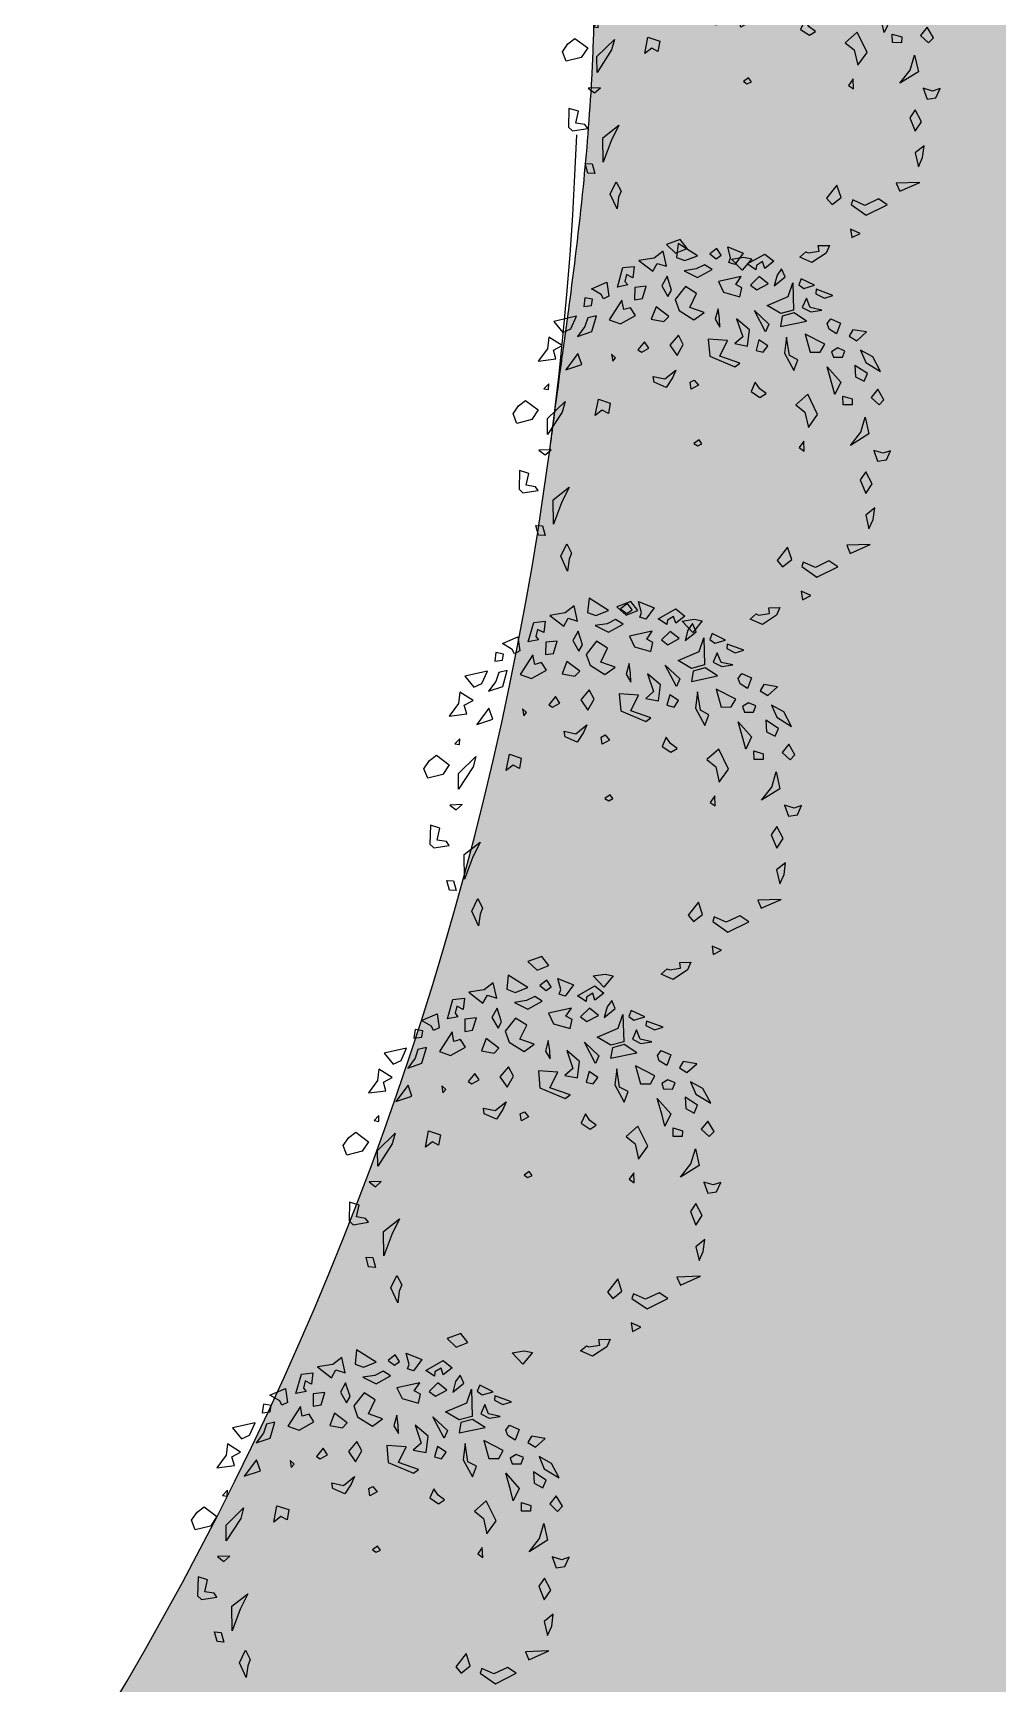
# Model space of a CAD drawing. Header units: inches. Extents: x 625 to 2719, y 1 to 1360.
# Drawn here: x 948.64 to 963.91, y 635.48 to 661.61 of the extents above; entities that cross this region are included whole.
import ezdxf

# ---------------------------------------------------------------- set-up
doc = ezdxf.new("R2010")
doc.units = ezdxf.units.IN
doc.header["$MEASUREMENT"] = 0
doc.layers.add('CAY', color=94, linetype='Continuous')
doc.layers.add('DIENHOA', color=3, linetype='Continuous')

# ---------------------------------------------------------------- blocks, each defined once
blk = doc.blocks.new('Cay01-mb')
at = {"layer": 'DIENHOA'}
for p, q in [((56.92652151291486, 1540.493818871342), (28.9611723129151, 1436.31114687134)), ((189.0960311129149, 1425.505986871336), (56.92652151291486, 1540.493818871342)), ((-449.095986887085, 1283.732330871338), (-385.9836416870849, 1423.247164871333)), ((-385.9836416870849, 1423.247164871333), (-298.4248632870849, 1419.122712871336)), ((-298.4248632870849, 1419.122712871336), (-321.5001790870849, 1334.924760871334)), ((-139.6021761070849, 1457.920704871343), (-257.5963444870849, 1457.920704871343)), ((-257.5963444870849, 1457.920704871343), (-164.8864918070849, 1360.676296871337)), ((-164.8864918070849, 1360.676296871337), (-122.7456362870848, 1414.701334871337)), ((-63.74867528708501, 1501.140836871338), (-139.6021761070849, 1457.920704871343)), ((-122.7456362870848, 1414.701334871337), (-55.32049808708507, 1382.28610887134)), ((-55.32049808708507, 1382.28610887134), (-63.74867528708501, 1501.140836871338)), ((28.9611723129151, 1436.31114687134), (87.95815871291506, 1403.896174871341)), ((87.95815871291506, 1403.896174871341), (189.0960311129149, 1425.505986871336)), ((340.802865112915, 1457.920704871343), (281.806031112915, 1425.505986871336)), ((281.806031112915, 1425.505986871336), (323.9466631129151, 1382.28610887134)), ((323.9466631129151, 1382.28610887134), (366.087549112915, 1403.896174871341)), ((366.087549112915, 1403.896174871341), (340.802865112915, 1457.920704871343)), ((425.0846371129151, 1457.920704871343), (534.650585112915, 1393.091014871337)), ((433.5126111129152, 1371.481456871334), (425.0846371129151, 1457.920704871343)), ((534.650585112915, 1393.091014871337), (458.7970411129149, 1317.45667287134)), ((-645.4537348870849, 1301.302018871334), (-522.137242887085, 1332.935432871338)), ((-578.371826887085, 1246.139568871338), (-645.4537348870849, 1301.302018871334)), ((-522.137242887085, 1332.935432871338), (-522.2921828870849, 1225.816774871339)), ((-369.1775030870849, 1287.248198871333), (-449.095986887085, 1283.732330871338)), ((-365.661431887085, 1367.167012871338), (-386.1384800870849, 1316.129014871338)), ((-386.1384800870849, 1316.129014871338), (-369.1775030870849, 1287.248198871333)), ((-321.5001790870849, 1334.924760871334), (-365.661431887085, 1367.167012871338)), ((-319.0573086870847, 1260.966564871334), (-334.492228287085, 1169.128800871338)), ((-231.4985048870849, 1256.842366871337), (-319.0573086870847, 1260.966564871334)), ((-274.133116087085, 1168.365530871335), (-231.4985048870849, 1256.842366871337)), ((-63.74867528708501, 1306.651766871335), (-114.317484487085, 1241.822076871336)), ((-46.89232088708513, 1198.602198871333), (-63.74867528708501, 1306.651766871335)), ((163.8116011129152, 1328.261324871339), (71.1018297129151, 1328.261324871339)), ((71.1018297129151, 1328.261324871339), (163.8116011129152, 1263.431888871339)), ((231.2371711129151, 1349.871644871339), (163.8116011129152, 1328.261324871339)), ((163.8116011129152, 1263.431888871339), (281.806031112915, 1306.651766871335)), ((281.806031112915, 1306.651766871335), (231.2371711129151, 1349.871644871339)), ((416.6564091129153, 1339.066484871335), (433.5126111129152, 1371.481456871334)), ((458.7970411129149, 1317.45667287134), (416.6564091129153, 1339.066484871335)), ((551.507041112915, 1306.651766871335), (694.7859011129149, 1360.676296871337)), ((610.504129112915, 1252.626728871335), (551.507041112915, 1306.651766871335)), ((618.9323571129148, 1285.04195487134), (610.504129112915, 1252.626728871335)), ((669.5012171129151, 1306.651766871335), (618.9323571129148, 1285.04195487134)), ((677.9294451129149, 1252.626728871335), (669.5012171129151, 1306.651766871335)), ((753.7829891129154, 1295.846606871339), (677.9294451129149, 1252.626728871335)), ((694.7859011129149, 1360.676296871337), (753.7829891129154, 1295.846606871339)), ((-705.0497548870849, 1241.705744871339), (-723.8465168870849, 1177.068332871342)), ((-723.8465168870849, 1177.068332871342), (-663.487226887085, 1176.305062871339)), ((-648.9696028870849, 1221.383458871336), (-705.0497548870849, 1241.705744871339)), ((-663.487226887085, 1176.305062871339), (-648.9696028870849, 1221.383458871336)), ((-567.370324887085, 1211.299404871337), (-578.371826887085, 1246.139568871338)), ((-522.2921828870849, 1225.816774871339), (-567.370324887085, 1211.299404871337)), ((-429.6911488870851, 1180.89357287134), (-547.202724887085, 1048.101356871339)), ((-427.247668887085, 1106.934614871338), (-429.6911488870851, 1180.89357287134)), ((-334.492228287085, 1169.128800871338), (-274.133116087085, 1168.365530871335)), ((-114.317484487085, 1241.822076871336), (-80.60480108708498, 1155.382320871337)), ((-80.60480108708498, 1155.382320871337), (-46.89232088708513, 1198.602198871333)), ((62.67385571291516, 1209.407358871336), (-30.03599188708517, 1122.967602871337)), ((138.5274251129151, 1144.577668871338), (62.67385571291516, 1209.407358871336)), ((71.1018297129151, 1047.332752871342), (138.5274251129151, 1144.577668871338)), ((492.5099531129149, 1220.212010871335), (315.5184351129149, 1209.407358871336)), ((315.5184351129149, 1209.407358871336), (340.802865112915, 1122.967602871337)), ((441.940839112915, 1166.18748087134), (492.5099531129149, 1220.212010871335)), ((484.0817251129151, 1133.772762871333), (441.940839112915, 1166.18748087134)), ((458.7970411129149, 1068.943072871334), (484.0817251129151, 1133.772762871333)), ((627.3605851129146, 1198.602198871333), (551.507041112915, 1144.577668871338)), ((551.507041112915, 1144.577668871338), (593.6476731129151, 1101.357790871341)), ((593.6476731129151, 1101.357790871341), (686.357165112915, 1133.772762871333)), ((686.357165112915, 1133.772762871333), (627.3605851129146, 1198.602198871333)), ((762.2107091129146, 1187.797038871337), (728.4985591129152, 1112.16244287134)), ((728.4985591129152, 1112.16244287134), (821.2083051129152, 1166.18748087134)), ((804.3515951129152, 1231.017170871339), (762.2107091129146, 1187.797038871337)), ((821.2083051129152, 1166.18748087134), (804.3515951129152, 1231.017170871339)), ((939.2022271129154, 1133.772762871333), (913.9177971129152, 1090.552630871338)), ((1031.912227112915, 1068.943072871334), (939.2022271129154, 1133.772762871333)), ((-789.401884887085, 1111.512456871336), (-964.1688708870848, 1099.362874871338)), ((-964.1688708870848, 1099.362874871338), (-910.274642887085, 1005.920084871337)), ((-910.274642887085, 1005.920084871337), (-845.636976887085, 1024.716338871338)), ((-845.636976887085, 1024.716338871338), (-789.401884887085, 1111.512456871336)), ((-738.5185728870848, 1024.87102487134), (-804.073940887085, 959.3151488713338)), ((-706.122142887085, 1087.828734871335), (-738.5185728870848, 1024.87102487134)), ((-639.8032508870847, 1093.024812871336), (-706.122142887085, 1087.828734871335)), ((-692.6769068870849, 979.029612871338), (-639.8032508870847, 1093.024812871336)), ((-547.202724887085, 1048.101356871339), (-468.201612887085, 1004.858110871333)), ((-468.201612887085, 1004.858110871333), (-346.566296087085, 1050.091446871338)), ((-374.528927487085, 1113.811918871339), (-427.247668887085, 1106.934614871338)), ((-346.566296087085, 1050.091446871338), (-374.528927487085, 1113.811918871339)), ((-181.742828427085, 1090.552630871338), (-232.3116350870851, 1004.113382871343)), ((-232.3116350870851, 1004.113382871343), (-139.6021761070849, 971.6981568713381)), ((-97.46115548708485, 1004.113382871343), (-181.742828427085, 1090.552630871338)), ((-139.6021761070849, 971.6981568713381), (-97.46115548708485, 1004.113382871343)), ((-30.03599188708517, 1122.967602871337), (-13.17984068708506, 1036.527846871337)), ((-13.17984068708506, 1036.527846871337), (87.95815871291506, 950.0883448713357)), ((172.239829112915, 993.3082228713392), (71.1018297129151, 1047.332752871342)), ((281.806031112915, 1004.113382871343), (248.0933731129151, 928.4782788713419)), ((281.806031112915, 928.4782788713419), (281.806031112915, 1004.113382871343)), ((340.802865112915, 1122.967602871337), (458.7970411129149, 1068.943072871334)), ((652.6450151129147, 971.6981568713381), (821.2083051129152, 1014.918034871334)), ((821.2083051129152, 1014.918034871334), (871.7769111129151, 1112.16244287134)), ((871.7769111129151, 1112.16244287134), (846.4924811129154, 906.8684668713395)), ((913.9177971129152, 1090.552630871338), (947.6304551129151, 1058.137912871338)), ((947.6304551129151, 1058.137912871338), (1031.912227112915, 1068.943072871334)), ((1040.339947112915, 1036.527846871337), (1031.912227112915, 1004.113382871343)), ((1031.912227112915, 1004.113382871343), (1090.909315112915, 960.8929968713346)), ((1158.334377112915, 971.6981568713381), (1040.339947112915, 1036.527846871337)), ((-1044.747322887085, 902.0081768713353), (-1128.182258887085, 818.5734948713362)), ((-1021.671930887085, 986.2058748713389), (-1044.747322887085, 902.0081768713353)), ((-931.6695708870849, 908.1227188713383), (-1021.671930887085, 986.2058748713389)), ((-1002.267092887085, 883.3668628713422), (-931.6695708870849, 908.1227188713383)), ((-993.8637568870848, 815.3667448713386), (-1002.267092887085, 883.3668628713422)), ((-804.073940887085, 959.3151488713338), (-692.6769068870849, 979.029612871338)), ((87.95815871291506, 950.0883448713357), (172.239829112915, 993.3082228713392)), ((248.0933731129151, 928.4782788713419), (273.3778031129148, 863.648588871336)), ((273.3778031129148, 863.648588871336), (281.806031112915, 928.4782788713419)), ((492.5099531129149, 809.6240588713408), (408.2281811129151, 906.8684668713395)), ((408.2281811129151, 906.8684668713395), (433.5126111129152, 766.4041808713373)), ((551.507041112915, 950.0883448713357), (644.216787112915, 831.233870871336)), ((610.504129112915, 777.2093408713336), (551.507041112915, 950.0883448713357)), ((745.3547611129152, 896.063306871336), (652.6450151129147, 971.6981568713381)), ((846.4924811129154, 906.8684668713395), (745.3547611129152, 896.063306871336)), ((846.4924811129154, 885.2584008713384), (753.7829891129154, 874.4537488713395)), ((930.7739991129151, 809.6240588713408), (846.4924811129154, 885.2584008713384)), ((956.0586831129149, 982.5033168713417), (913.9177971129152, 917.6736268713357)), ((913.9177971129152, 917.6736268713357), (972.9148851129148, 874.4537488713395)), ((972.9148851129148, 906.8684668713395), (956.0586831129149, 982.5033168713417)), ((1057.196657112915, 874.4537488713395), (972.9148851129148, 906.8684668713395)), ((1090.909315112915, 960.8929968713346), (1158.334377112915, 971.6981568713381)), ((-1128.182258887085, 818.5734948713362), (-993.8637568870848, 815.3667448713386)), ((-822.2829468870848, 831.233870871336), (-931.848894887085, 723.1843028713338)), ((-805.4267448870849, 744.7941148713362), (-822.2829468870848, 831.233870871336)), ((-544.153708887085, 755.599020871341), (-569.438138887085, 788.0139928713397)), ((-569.438138887085, 788.0139928713397), (-569.438138887085, 733.98895487134)), ((-569.438138887085, 733.98895487134), (-544.153708887085, 755.599020871341)), ((-308.165153687085, 842.0387768713335), (-367.162317887085, 788.0139928713397)), ((-367.162317887085, 788.0139928713397), (-341.8778116870849, 766.4041808713373)), ((-341.8778116870849, 766.4041808713373), (-282.8808506870851, 788.0139928713397)), ((-282.8808506870851, 788.0139928713397), (-308.165153687085, 842.0387768713335)), ((-46.89232088708513, 852.8439368713371), (-122.7456362870848, 788.0139928713397)), ((-122.7456362870848, 788.0139928713397), (-80.60480108708498, 701.5744908713386)), ((-80.60480108708498, 701.5744908713386), (-21.60781468708478, 777.2093408713336)), ((-21.60781468708478, 777.2093408713336), (-46.89232088708513, 852.8439368713371)), ((172.239829112915, 788.0139928713397), (163.8116011129152, 658.3546128713351)), ((315.5184351129149, 755.599020871341), (172.239829112915, 788.0139928713397)), ((239.6651451129148, 647.5497068713375), (315.5184351129149, 755.599020871341)), ((433.5126111129152, 766.4041808713373), (366.087549112915, 723.1843028713338)), ((458.7970411129149, 690.7693308713351), (492.5099531129149, 809.6240588713408)), ((644.216787112915, 831.233870871336), (610.504129112915, 777.2093408713336)), ((753.7829891129154, 874.4537488713395), (728.4985591129152, 798.8188988713373)), ((728.4985591129152, 798.8188988713373), (930.7739991129151, 809.6240588713408)), ((972.9148851129148, 874.4537488713395), (1057.196657112915, 874.4537488713395)), ((1082.481087112915, 766.4041808713373), (1116.193745112915, 798.8188988713373)), ((1090.909315112915, 723.1843028713338), (1082.481087112915, 766.4041808713373)), ((1116.193745112915, 798.8188988713373), (1183.619061112915, 755.599020871341)), ((1183.619061112915, 755.599020871341), (1141.477921112915, 679.9644248713375)), ((-1075.127754887085, 636.7445468713413), (-1117.268640887085, 604.3295748713354)), ((-1083.555728887085, 593.5246688713378), (-1075.127754887085, 636.7445468713413)), ((-931.848894887085, 723.1843028713338), (-805.4267448870849, 744.7941148713362)), ((163.8116011129152, 658.3546128713351), (340.802865112915, 550.3050448713329)), ((382.9437511129154, 571.9148568713354), (239.6651451129148, 647.5497068713375)), ((366.087549112915, 723.1843028713338), (458.7970411129149, 690.7693308713351)), ((551.507041112915, 723.1843028713338), (517.794383112915, 647.5497068713375)), ((517.794383112915, 647.5497068713375), (568.3632431129149, 625.9398948713351)), ((610.504129112915, 669.159264871334), (551.507041112915, 723.1843028713338)), ((568.3632431129149, 625.9398948713351), (610.504129112915, 669.159264871334)), ((762.2107091129146, 712.3796508713349), (728.4985591129152, 593.5246688713378)), ((762.2107091129146, 571.9148568713354), (762.2107091129146, 712.3796508713349)), ((1040.339947112915, 615.1347348713389), (905.489569112915, 712.3796508713349)), ((905.489569112915, 712.3796508713349), (922.346025112915, 571.9148568713354)), ((1141.477921112915, 679.9644248713375), (1090.909315112915, 723.1843028713338)), ((1267.900325112915, 690.7693308713351), (1234.187667112915, 647.5497068713375)), ((1234.187667112915, 647.5497068713375), (1284.757035112915, 604.3295748713354)), ((1369.038553112915, 658.3546128713351), (1267.900325112915, 690.7693308713351)), ((1284.757035112915, 604.3295748713354), (1369.038553112915, 658.3546128713351)), ((-1378.541422887085, 453.0603828713356), (-1327.972562887085, 507.0851668713367)), ((-1327.972562887085, 507.0851668713367), (-1268.975474887085, 539.4998848713367)), ((-1268.975474887085, 539.4998848713367), (-1184.693702887085, 453.0603828713356)), ((-1117.268640887085, 604.3295748713354), (-1083.555728887085, 593.5246688713378)), ((-282.8808506870851, 571.9148568713354), (-198.599154887085, 539.4998848713367)), ((-282.8808506870851, 528.6949788713391), (-282.8808506870851, 571.9148568713354)), ((-198.599154887085, 474.6704488713367), (-282.8808506870851, 528.6949788713391)), ((-198.599154887085, 539.4998848713367), (-105.8893072870849, 593.5246688713378)), ((-139.6021761070849, 539.4998848713367), (-198.599154887085, 474.6704488713367)), ((-105.8893072870849, 593.5246688713378), (-139.6021761070849, 539.4998848713367)), ((340.802865112915, 550.3050448713329), (382.9437511129154, 571.9148568713354)), ((728.4985591129152, 593.5246688713378), (779.0671651129151, 453.0603828713356)), ((821.2083051129152, 528.6949788713391), (762.2107091129146, 571.9148568713354)), ((779.0671651129151, 453.0603828713356), (821.2083051129152, 528.6949788713391)), ((922.346025112915, 571.9148568713354), (998.199569112915, 561.1102048713365)), ((998.199569112915, 561.1102048713365), (1040.339947112915, 615.1347348713389)), ((1133.049693112915, 571.9148568713354), (1082.481087112915, 550.3050448713329)), ((1082.481087112915, 550.3050448713329), (1090.909315112915, 507.0851668713367)), ((1090.909315112915, 507.0851668713367), (1158.334377112915, 496.2802608713391)), ((1183.619061112915, 539.4998848713367), (1133.049693112915, 571.9148568713354)), ((1158.334377112915, 496.2802608713391), (1183.619061112915, 539.4998848713367)), ((1385.894755112915, 463.8652888713405), (1301.612983112915, 528.6949788713391)), ((1301.612983112915, 528.6949788713391), (1326.897667112915, 431.4505708713332)), ((-1361.685220887085, 377.426040871338), (-1378.541422887085, 453.0603828713356)), ((-1243.691044887085, 388.2306928713369), (-1361.685220887085, 377.426040871338)), ((-1184.693702887085, 453.0603828713356), (-1243.691044887085, 388.2306928713369)), ((-1007.702438887085, 409.840758871338), (-1142.552816887085, 258.5713128713396)), ((-1142.552816887085, 258.5713128713396), (-1125.696614887085, 377.426040871338)), ((-1125.696614887085, 377.426040871338), (-973.989780887085, 485.475608871333)), ((-973.989780887085, 485.475608871333), (-1007.702438887085, 409.840758871338)), ((-763.2858588870849, 345.0108148713407), (-721.1449728870849, 463.8652888713405)), ((-704.288770887085, 377.426040871338), (-763.2858588870849, 345.0108148713407)), ((-721.1449728870849, 463.8652888713405), (-636.8634548870848, 420.6456648713356)), ((-662.1478848870847, 345.0108148713407), (-704.288770887085, 377.426040871338)), ((-636.8634548870848, 420.6456648713356), (-662.1478848870847, 345.0108148713407)), ((-13.17984068708506, 485.475608871333), (20.53302051291507, 496.2802608713391)), ((-13.17984068708506, 431.4505708713332), (-13.17984068708506, 485.475608871333)), ((45.81752671291497, 453.0603828713356), (-13.17984068708506, 431.4505708713332)), ((20.53302051291507, 496.2802608713391), (45.81752671291497, 453.0603828713356)), ((475.653751112915, 409.840758871338), (433.5126111129152, 345.0108148713407)), ((500.9381811129151, 355.8159748713369), (475.653751112915, 409.840758871338)), ((1048.768429112915, 312.5960968713334), (1031.912227112915, 442.2552228713394)), ((1031.912227112915, 442.2552228713394), (1116.193745112915, 312.5960968713334)), ((1242.615895112915, 420.6456648713356), (1234.187667112915, 334.2061628713345)), ((1326.897667112915, 345.0108148713407), (1242.615895112915, 420.6456648713356)), ((1326.897667112915, 431.4505708713332), (1428.035641112915, 345.0108148713407)), ((1428.035641112915, 345.0108148713407), (1385.894755112915, 463.8652888713405)), ((433.5126111129152, 345.0108148713407), (492.5099531129149, 290.9862848713383)), ((492.5099531129149, 290.9862848713383), (543.0788131129148, 312.5960968713334)), ((543.0788131129148, 312.5960968713334), (500.9381811129151, 355.8159748713369)), ((854.9207091129151, 258.5713128713396), (753.7829891129154, 193.741368871335)), ((905.489569112915, 96.49693547133938), (854.9207091129151, 258.5713128713396)), ((1057.196657112915, 226.1565948713396), (1048.768429112915, 312.5960968713334)), ((1116.193745112915, 312.5960968713334), (1057.196657112915, 226.1565948713396)), ((1234.187667112915, 334.2061628713345), (1293.185009112915, 290.9862848713383)), ((1293.185009112915, 290.9862848713383), (1326.897667112915, 345.0108148713407)), ((-1134.124842887085, 139.7168388713326), (-1226.834588887085, 150.5219988713361)), ((-1226.834588887085, 150.5219988713361), (-1184.693702887085, 107.3016128713425)), ((-1184.693702887085, 107.3016128713425), (-1134.124842887085, 139.7168388713326)), ((753.7829891129154, 193.741368871335), (812.780077112915, 128.911932871335)), ((812.780077112915, 128.911932871335), (821.2083051129152, 10.05725567133777)), ((1107.765517112915, 139.7168388713326), (1116.193745112915, 204.5465288713385)), ((1175.191087112915, 128.911932871335), (1107.765517112915, 139.7168388713326)), ((1116.193745112915, 204.5465288713385), (1183.619061112915, 172.1315568713399)), ((1183.619061112915, 172.1315568713399), (1175.191087112915, 128.911932871335)), ((1385.894755112915, 215.3516888713348), (1326.897667112915, 161.326650871335)), ((1326.897667112915, 161.326650871335), (1377.466781112915, 96.49693547133938)), ((1377.466781112915, 96.49693547133938), (1419.607667112915, 128.911932871335)), ((1419.607667112915, 128.911932871335), (1385.894755112915, 215.3516888713348)), ((-1395.397878887085, 20.86241567133402), (-1420.682308887085, -119.6022767286631)), ((-1327.972562887085, -11.55227692866174), (-1395.397878887085, 20.86241567133402)), ((-13.17984068708506, 42.47194827134081), (-55.32049808708507, 20.86241567133402)), ((-55.32049808708507, 20.86241567133402), (-30.03599188708517, -0.7474979286635062)), ((-30.03599188708517, -0.7474979286635062), (3.67686931291496, 10.05725567133777)), ((3.67686931291496, 10.05725567133777), (-13.17984068708506, 42.47194827134081)), ((821.2083051129152, 10.05725567133777), (905.489569112915, 96.49693547133938)), ((1208.903237112915, -87.1873809286626), (1259.472351112915, 20.86241567133402)), ((1259.472351112915, 20.86241567133402), (1267.900325112915, -108.7971167286596)), ((-1420.682308887085, -119.6022767286631), (-1395.397878887085, -152.016956628664)), ((-1361.685220887085, -97.99215992866084), (-1327.972562887085, -11.55227692866174)), ((-1294.259904887085, -119.6022767286631), (-1361.685220887085, -97.99215992866084)), ((-1277.403702887085, -152.016956628664), (-1294.259904887085, -119.6022767286631)), ((770.6389371129148, -87.1873809286626), (728.4985591129152, -130.4070354086653)), ((762.2107091129146, -162.8219108886624), (770.6389371129148, -87.1873809286626)), ((1116.193745112915, -173.6266797286662), (1208.903237112915, -87.1873809286626)), ((1267.900325112915, -108.7971167286596), (1116.193745112915, -173.6266797286662)), ((-1395.397878887085, -152.016956628664), (-1277.403702887085, -152.016956628664)), ((-1201.550158887085, -422.1408131286589), (-1176.265728887085, -238.456445928663)), ((-1176.265728887085, -238.456445928663), (-1041.415096887085, -162.8219108886624)), ((-1041.415096887085, -162.8219108886624), (-1117.268640887085, -270.8713163286666)), ((728.4985591129152, -130.4070354086653), (762.2107091129146, -162.8219108886624)), ((1352.182097112915, -270.8713163286666), (1284.757035112915, -238.456445928663)), ((1284.757035112915, -238.456445928663), (1301.612983112915, -324.8961257286646)), ((-1117.268640887085, -270.8713163286666), (-1201.550158887085, -422.1408131286589)), ((1301.612983112915, -324.8961257286646), (1369.038553112915, -324.8961257286646)), ((1411.179439112915, -260.0665627286653), (1352.182097112915, -270.8713163286666)), ((1369.038553112915, -324.8961257286646), (1411.179439112915, -260.0665627286653)), ((-1327.972562887085, -486.9705031286649), (-1336.400790887085, -411.3359071286613)), ((-1336.400790887085, -411.3359071286613), (-1285.831676887085, -422.1408131286589)), ((-1277.403702887085, -497.7754091286624), (-1327.972562887085, -486.9705031286649)), ((-1285.831676887085, -422.1408131286589), (-1277.403702887085, -497.7754091286624)), ((1200.475517112915, -389.7258919286687), (1149.906149112915, -443.75087912866)), ((1149.906149112915, -443.75087912866), (1175.191087112915, -551.8001931286635)), ((1175.191087112915, -551.8001931286635), (1234.187667112915, -486.9705031286649)), ((1234.187667112915, -486.9705031286649), (1200.475517112915, -389.7258919286687)), ((-1184.693702887085, -670.6544131286646), (-1125.696614887085, -584.2151651286622)), ((-1125.696614887085, -584.2151651286622), (-1100.412184887085, -659.8497611286584)), ((-1150.981298887085, -789.509141128663), (-1184.693702887085, -670.6544131286646)), ((-1125.696614887085, -703.0693851286633), (-1150.981298887085, -789.509141128663)), ((-1100.412184887085, -659.8497611286584), (-1125.696614887085, -703.0693851286633)), ((1225.759693112915, -670.6544131286646), (1149.906149112915, -713.8745451286595)), ((1149.906149112915, -713.8745451286595), (1158.334377112915, -821.923859128663)), ((1200.475517112915, -757.094423128663), (1225.759693112915, -670.6544131286646)), ((526.2223571129152, -865.1437371286665), (433.5126111129152, -951.583493128659)), ((543.0788131129148, -962.3883991286639), (526.2223571129152, -865.1437371286665)), ((1158.334377112915, -821.923859128663), (1200.475517112915, -757.094423128663)), ((433.5126111129152, -951.583493128659), (467.2255231129147, -1005.60827712866)), ((467.2255231129147, -1005.60827712866), (543.0788131129148, -962.3883991286639)), ((627.3605851129146, -994.8033711286625), (610.504129112915, -1027.218089128663)), ((711.6421031129148, -1048.828155128664), (627.3605851129146, -994.8033711286625)), ((1149.906149112915, -940.7785871286615), (972.9148851129148, -919.1685211286676)), ((972.9148851129148, -919.1685211286676), (989.7713411129148, -983.9982111286663)), ((989.7713411129148, -983.9982111286663), (1149.906149112915, -940.7785871286615)), ((-712.7167448870849, -1092.04803312866), (-822.2829468870848, -1113.657845128662)), ((-822.2829468870848, -1113.657845128662), (-763.2858588870849, -1189.292441128659)), ((-670.5761128870851, -1167.682375128665), (-712.7167448870849, -1092.04803312866)), ((610.504129112915, -1027.218089128663), (711.6421031129148, -1124.46275112866)), ((821.2083051129152, -1016.413183128665), (711.6421031129148, -1048.828155128664)), ((711.6421031129148, -1124.46275112866), (880.2051391129153, -1070.43771312866)), ((880.2051391129153, -1070.43771312866), (821.2083051129152, -1016.413183128665)), ((-763.2858588870849, -1189.292441128659), (-670.5761128870851, -1167.682375128665)), ((576.7914711129151, -1210.902253128661), (576.7914711129151, -1275.731943128667)), ((644.216787112915, -1254.122131128664), (576.7914711129151, -1210.902253128661)), ((-282.8808506870851, -1394.586417128667), (-350.3059888870851, -1297.342009128661)), ((-350.3059888870851, -1297.342009128661), (-257.5963444870849, -1297.342009128661)), ((-198.599154887085, -1318.951821128663), (-282.8808506870851, -1394.586417128667)), ((-257.5963444870849, -1297.342009128661), (-198.599154887085, -1318.951821128663)), ((163.8116011129152, -1362.171699128659), (214.3804611129151, -1329.756981128667)), ((248.0933731129151, -1416.196229128662), (163.8116011129152, -1362.171699128659)), ((214.3804611129151, -1329.756981128667), (231.2371711129151, -1340.561887128664)), ((231.2371711129151, -1340.561887128664), (315.5184351129149, -1340.561887128664)), ((366.087549112915, -1362.171699128659), (248.0933731129151, -1416.196229128662)), ((315.5184351129149, -1340.561887128664), (315.5184351129149, -1297.342009128661)), ((315.5184351129149, -1297.342009128661), (399.8002071129149, -1308.146915128658)), ((399.8002071129149, -1308.146915128658), (366.087549112915, -1362.171699128659)), ((576.7914711129151, -1275.731943128667), (644.216787112915, -1254.122131128664))]:
    blk.add_line(p, q, dxfattribs=at)
blk = doc.blocks.new('CSDCS')
at = {"transparency": 33554541}
h = blk.add_hatch(color=3, dxfattribs=at)
h.dxf.hatch_style = 1
h.set_gradient(color1=(244, 238, 81), color2=(0, 255, 0), name='INVSPHERICAL')
edge = h.paths.add_edge_path()
edge.add_line((260.0893752037045, 162.6593395972155), (234.7629187160092, 165.1202945387594))
edge.add_spline(control_points=[(234.7629187160092, 165.1202945387594), (234.7356705163714, 163.9965382772083), (234.7107015837737, 162.8799054975691), (234.6124073634073, 157.5368360472187), (234.6022018318017, 153.410570567259), (234.8301543570069, 148.0480166668711), (234.9084360590259, 146.7042815231163), (235.1719473225976, 143.2946103165862), (235.4040023589378, 141.1272583183008), (235.7525672560969, 137.9183950745046), (235.8568794707944, 136.9634232893479), (235.9584220843772, 135.9904506022238)], knot_values=[3.0873537385946, 3.0873537385946, 3.0873537385946, 3.0873537385946, 6.486129038307347, 6.486129038307347, 19.45838711492204, 19.45838711492204, 23.85592732688746, 23.85592732688746, 30.7360058866758, 30.7360058866758, 33.57628425592564, 33.57628425592564, 33.57628425592564, 33.57628425592564], degree=3, periodic=0)
edge.add_spline(control_points=[(235.9584220843753, 135.9904506022235), (236.2530853993394, 135.132889946603), (236.5476026568895, 134.276168297669), (237.6818836183229, 130.9819966784721), (238.5245379826765, 128.5460196611951), (239.6082782324011, 125.4548724150466), (239.8343198127104, 124.8123609231707), (240.1882316281244, 123.8104210254921), (240.3148345767167, 123.4528071089803), (240.5703845838188, 122.7326424516497), (240.7017488842648, 122.3631492783483), (241.1029636000312, 121.2265728216643), (241.3800598239677, 120.4315327200932), (242.1275784782811, 118.1700452826486), (242.596824639335, 116.6288790720857), (243.3833174953816, 113.2833664756944), (243.7010859924048, 111.4756246878027), (243.8885360009217, 108.7750308228474), (243.9130003430846, 107.9992726981024), (243.8978984598543, 106.8796875024099), (243.887262817324, 106.5501115020419), (243.8560668013379, 105.915306922915), (243.8355659438257, 105.6063320726443), (243.7632089871659, 104.7045494122556), (243.7006359842053, 104.1368935935752), (243.5455035735595, 102.9218693112686), (243.4495228781252, 102.2942711173894), (243.3061767975469, 101.3977874914517), (243.2561318167564, 101.0937660731448), (243.1654712542795, 100.5419437833659), (243.1244105274618, 100.2915587348409), (243.0853221329551, 100.0470853361644), (243.0841325666576, 100.0396383176043), (243.0829439478439, 100.0321903870632)], knot_values=[1.161344606445147, 1.161344606445147, 1.161344606445147, 1.161344606445147, 3.9068626206525, 3.9068626206525, 11.7205878619575, 11.7205878619575, 13.76710520012647, 13.76710520012647, 14.90591122200719, 14.90591122200719, 16.04471724388791, 16.04471724388791, 18.32232928764935, 18.32232928764935, 22.22209849475573, 22.22209849475573, 26.12186770186212, 26.12186770186212, 27.63664645237425, 27.63664645237425, 28.25953392082864, 28.25953392082864, 28.88242138928303, 28.88242138928303, 30.12819632619182, 30.12819632619182, 31.7107820479247, 31.7107820479247, 32.58769823297128, 32.58769823297128, 33.38903136814992, 33.38903136814992, 33.41421037332471, 33.41421037332471, 33.41421037332471, 33.41421037332471], degree=3, periodic=0)
edge.add_arc((191.0877914115326, 107.8399891944684), 52.57810960362875, 285.03017889452804, 351.46004624979565, ccw=False)
edge.add_line((204.7227559917592, 57.06061000973273), (204.4819238260807, 47.56613585733852))
edge.add_line((204.4819238260807, 47.56613585733852), (214.7844334003621, 47.30480746222412))
edge.add_line((214.7844334003621, 47.30480746222412), (282.3169148434063, 78.19176372361238))
edge.add_line((282.3169148434063, 78.19176372361238), (281.7694171372282, 162.6593395972155))
edge.add_line((281.7694171372282, 162.6593395972155), (260.0893752037045, 162.6593395972155))
blk.add_arc((191.0877914115326, 107.8399891944684), 52.57810960362875, 271.572628606486, 356.2704118193612)
blk.add_open_spline([(235.9584220843753, 135.9904506022235), (236.2530853993394, 135.132889946603), (236.5476026568895, 134.276168297669), (237.6818836183229, 130.9819966784721), (238.5245379826765, 128.5460196611951), (239.6082782324011, 125.4548724150466), (239.8343198127104, 124.8123609231707), (240.1882316281244, 123.8104210254921), (240.3148345767167, 123.4528071089803), (240.5703845838188, 122.7326424516497), (240.7017488842648, 122.3631492783483), (241.1029636000312, 121.2265728216643), (241.3800598239677, 120.4315327200932), (242.1275784782811, 118.1700452826486), (242.596824639335, 116.6288790720857), (243.3833174953816, 113.2833664756944), (243.7010859924048, 111.4756246878027), (243.8885360009217, 108.7750308228474), (243.9130003430846, 107.9992726981024), (243.8978984598543, 106.8796875024099), (243.887262817324, 106.5501115020419), (243.8560668013379, 105.915306922915), (243.8355659438257, 105.6063320726443), (243.7632089871659, 104.7045494122556), (243.7006359842053, 104.1368935935752), (243.5455035735595, 102.9218693112686), (243.4495228781252, 102.2942711173894), (243.3061767975469, 101.3977874914517), (243.2561318167564, 101.0937660731448), (243.1654712542795, 100.5419437833659), (243.1244105274618, 100.2915587348409), (243.0658691080725, 99.92541886283908), (243.0455946971379, 99.79650314976897), (243.0112813794203, 99.57669720372138), (242.9980749129627, 99.49175340355288), (242.9845478962388, 99.40474346598586)], degree=3, knots=[1.161344606445147, 1.161344606445147, 1.161344606445147, 1.161344606445147, 3.9068626206525, 3.9068626206525, 11.7205878619575, 11.7205878619575, 13.76710520012647, 13.76710520012647, 14.90591122200719, 14.90591122200719, 16.04471724388791, 16.04471724388791, 18.32232928764935, 18.32232928764935, 22.22209849475573, 22.22209849475573, 26.12186770186212, 26.12186770186212, 27.63664645237425, 27.63664645237425, 28.25953392082864, 28.25953392082864, 28.88242138928303, 28.88242138928303, 30.12819632619182, 30.12819632619182, 31.7107820479247, 31.7107820479247, 32.58769823297128, 32.58769823297128, 33.38903136814992, 33.38903136814992, 33.82553863162121, 33.82553863162121, 34.08983865242622, 34.08983865242622, 34.08983865242622, 34.08983865242622])
at = {"layer": 'CAY', "xscale": 0.002084981519787696, "yscale": 0.002084981519787696, "zscale": 0.002084981519787696, "rotation": 7.242189811601341}
for p in [(246.3336789432797, 105.1659348710297), (245.3986320745498, 99.45795964098664), (243.8402941672302, 93.88142670429266), (242.4032641774411, 87.95237973755542), (239.8471223207907, 82.08759757789124)]:
    blk.add_blockref('Cay01-mb', p, dxfattribs=at)

msp = doc.modelspace()

# ---------------------------------------------------------------- block references
at = {"rotation": 1.527748834508687}
msp.add_blockref('CSDCS', (716.558350248595, 549.1259155600226), dxfattribs=at)

doc.saveas('drawing.dxf')
